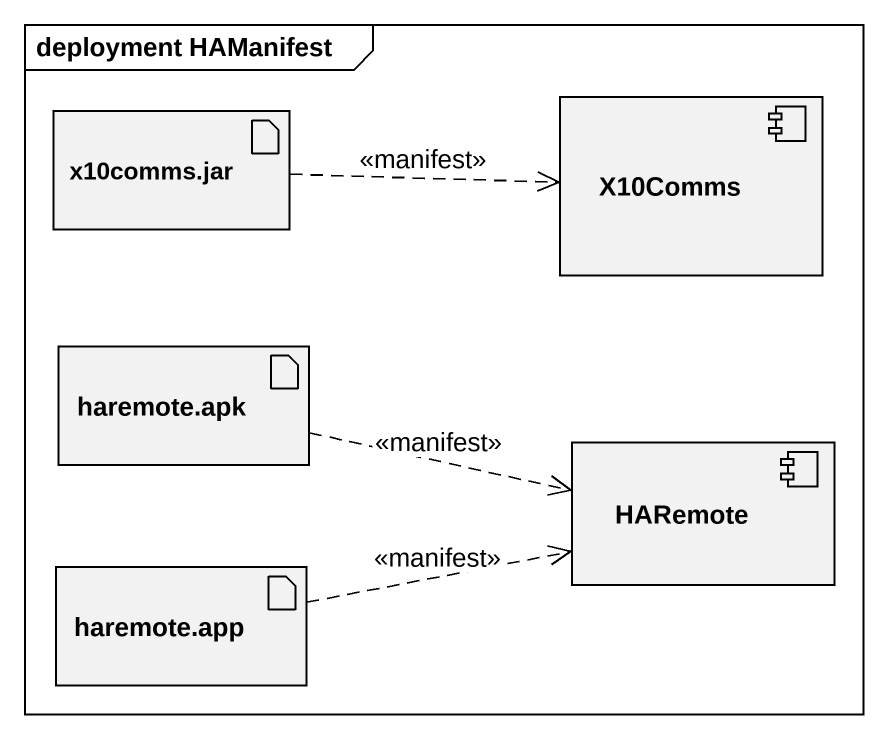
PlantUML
@startuml
mainframe deployment HAManifest
artifact "x10comms.jar" as x10comms_jar
component X10Comms
artifact "haremote.apk" as haremote_apk
component HARemote
artifact "haremote.app" as haremote_app
x10comms_jar .right.> X10Comms : <<manifest>>
haremote_apk .right.> HARemote : <<manifest>>
haremote_app .right.> HARemote : <<manifest>>
@enduml
